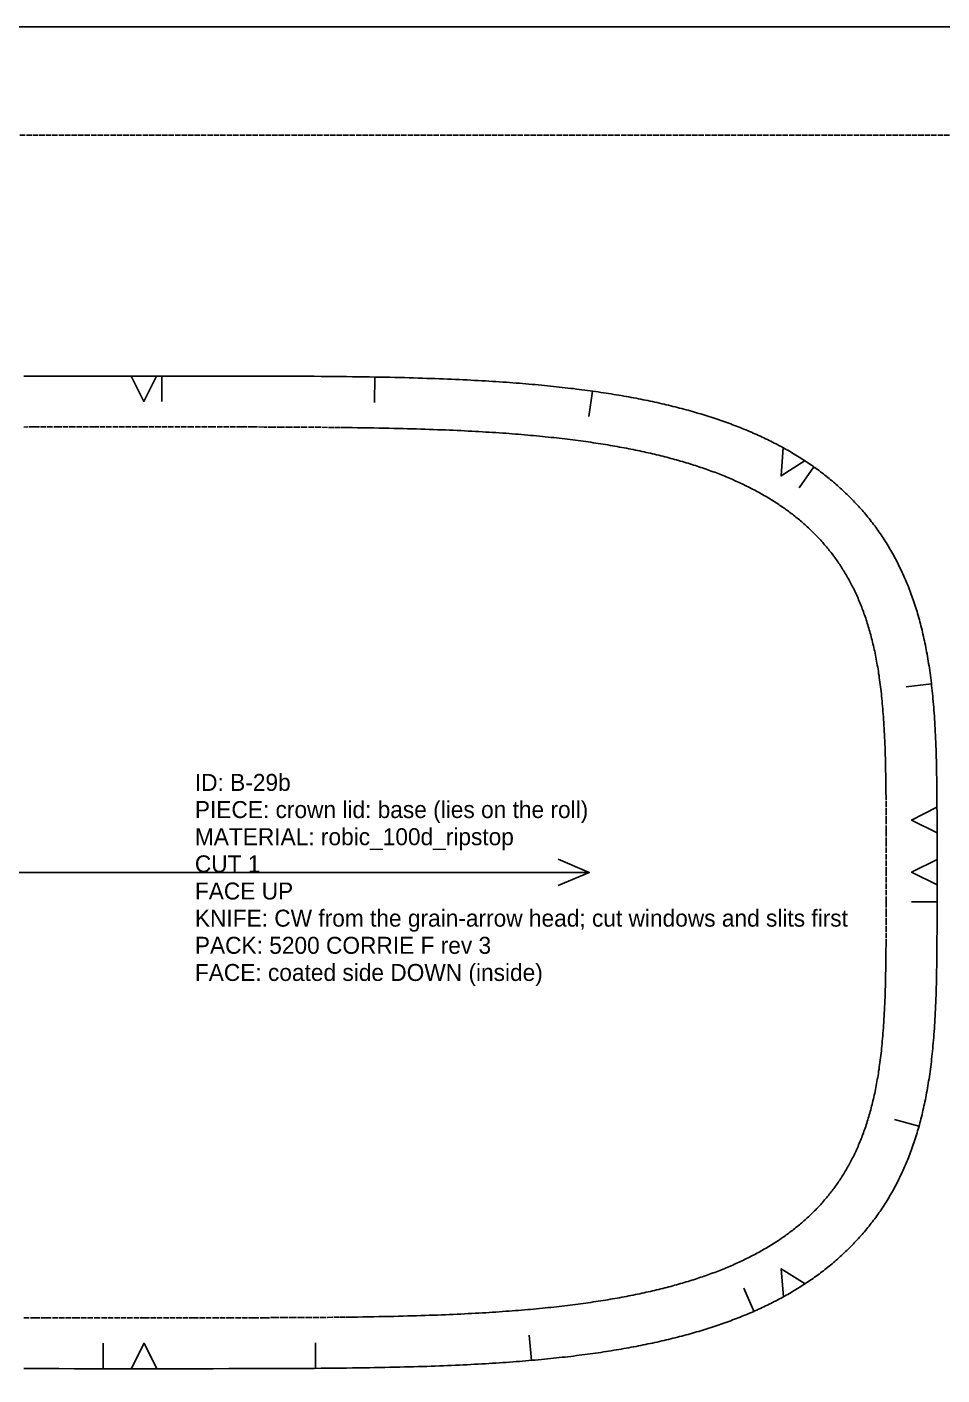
# Model space of a CAD drawing. Header units: millimetres. Extents: x 0 to 9408, y -22 to 1524.
# Drawn here: x 7510.4 to 7726.2, y 1206.2 to 1524 of the extents above; entities that cross this region are included whole.
import ezdxf

# ---------------------------------------------------------------- set-up
doc = ezdxf.new("R2010")
doc.units = ezdxf.units.MM
doc.linetypes.add('DASHED', pattern=[1.524, 1.27, -0.254])
for name, color, linetype in [('CUT', 7, 'Continuous'), ('GRAIN', 5, 'Continuous'), ('NOTCH', 1, 'Continuous'), ('SEW', 3, 'Continuous'), ('TEXT', 2, 'Continuous')]:
    doc.layers.add(name, color=color, linetype=linetype)

msp = doc.modelspace()

# ---------------------------------------------------------------- linework, layer by layer
at = {"layer": 'CUT'}
msp.add_lwpolyline([(7509.66, 1441.7), (7512.13, 1441.71), (7514.87, 1441.71), (7517.97, 1441.72), (7521.65, 1441.72), (7526.44, 1441.72), (7538, 1441.72), (7538, 1441.72), (7549.56, 1441.72), (7554.36, 1441.72), (7558.04, 1441.72), (7561.14, 1441.71), (7563.87, 1441.71), (7566.35, 1441.7), (7568.62, 1441.7), (7570.74, 1441.69), (7572.74, 1441.68), (7574.62, 1441.67), (7576.41, 1441.66), (7578.13, 1441.65), (7579.77, 1441.64), (7581.35, 1441.62), (7582.88, 1441.61), (7584.35, 1441.59), (7585.79, 1441.58), (7587.18, 1441.56), (7588.53, 1441.54), (7589.85, 1441.52), (7591.14, 1441.5), (7592.39, 1441.48), (7593.62, 1441.46), (7594.82, 1441.43), (7596, 1441.41), (7597.16, 1441.38), (7598.29, 1441.35), (7599.4, 1441.33), (7600.49, 1441.3), (7601.57, 1441.27), (7602.62, 1441.24), (7603.66, 1441.2), (7604.69, 1441.17), (7605.7, 1441.14), (7606.69, 1441.1), (7607.67, 1441.07), (7608.64, 1441.03), (7609.59, 1440.99), (7610.53, 1440.95), (7611.46, 1440.91), (7612.37, 1440.87), (7613.28, 1440.83), (7614.17, 1440.78), (7615.06, 1440.74), (7615.93, 1440.69), (7616.8, 1440.65), (7617.65, 1440.6), (7618.5, 1440.55), (7619.34, 1440.5), (7620.17, 1440.45), (7620.99, 1440.4), (7621.8, 1440.34), (7622.6, 1440.29), (7623.4, 1440.23), (7624.19, 1440.18), (7624.97, 1440.12), (7625.74, 1440.06), (7626.51, 1440), (7627.27, 1439.94), (7628.03, 1439.88), (7628.77, 1439.81), (7629.51, 1439.75), (7630.25, 1439.68), (7630.98, 1439.62), (7631.7, 1439.55), (7632.42, 1439.48), (7633.13, 1439.41), (7633.84, 1439.34), (7634.54, 1439.27), (7635.23, 1439.2), (7635.92, 1439.12), (7636.61, 1439.05), (7637.29, 1438.97), (7637.96, 1438.89), (7638.63, 1438.81), (7639.3, 1438.74), (7639.96, 1438.65), (7640.61, 1438.57), (7641.26, 1438.49), (7641.91, 1438.4), (7642.55, 1438.32), (7643.19, 1438.23), (7643.83, 1438.14), (7644.46, 1438.06), (7645.08, 1437.97), (7645.7, 1437.87), (7646.32, 1437.78), (7646.94, 1437.69), (7647.55, 1437.59), (7648.15, 1437.5), (7648.76, 1437.4), (7649.35, 1437.3), (7649.95, 1437.2), (7650.54, 1437.1), (7651.13, 1437), (7651.71, 1436.9), (7652.29, 1436.79), (7652.87, 1436.68), (7653.45, 1436.58), (7654.02, 1436.47), (7654.59, 1436.36), (7655.15, 1436.25), (7655.71, 1436.14), (7656.27, 1436.02), (7656.82, 1435.91), (7657.38, 1435.79), (7657.93, 1435.68), (7658.47, 1435.56), (7659.01, 1435.44), (7659.55, 1435.32), (7660.09, 1435.2), (7660.63, 1435.07), (7661.16, 1434.95), (7661.69, 1434.82), (7662.21, 1434.7), (7662.73, 1434.57), (7663.25, 1434.44), (7663.77, 1434.31), (7664.29, 1434.17), (7664.8, 1434.04), (7665.31, 1433.91), (7665.81, 1433.77), (7666.32, 1433.63), (7666.82, 1433.49), (7667.32, 1433.35), (7667.82, 1433.21), (7668.31, 1433.07), (7668.8, 1432.92), (7669.29, 1432.78), (7669.78, 1432.63), (7670.26, 1432.48), (7670.74, 1432.33), (7671.22, 1432.18), (7671.7, 1432.02), (7672.18, 1431.87), (7672.65, 1431.71), (7673.12, 1431.56), (7673.59, 1431.4), (7674.05, 1431.24), (7674.52, 1431.08), (7674.98, 1430.91), (7675.44, 1430.75), (7675.89, 1430.58), (7676.35, 1430.41), (7676.8, 1430.24), (7677.25, 1430.07), (7677.7, 1429.9), (7678.14, 1429.73), (7678.59, 1429.55), (7679.03, 1429.38), (7679.47, 1429.2), (7679.91, 1429.02), (7680.34, 1428.84), (7680.77, 1428.65), (7681.21, 1428.47), (7681.63, 1428.28), (7682.06, 1428.09), (7682.49, 1427.9), (7682.91, 1427.71), (7683.33, 1427.52), (7683.75, 1427.33), (7684.17, 1427.13), (7684.58, 1426.93), (7684.99, 1426.73), (7685.4, 1426.53), (7685.81, 1426.33), (7686.22, 1426.12), (7686.62, 1425.92), (7687.03, 1425.71), (7687.43, 1425.5), (7687.83, 1425.29), (7688.22, 1425.08), (7688.62, 1424.86), (7689.01, 1424.64), (7689.4, 1424.43), (7689.79, 1424.21), (7690.18, 1423.98), (7690.57, 1423.76), (7690.95, 1423.53), (7691.33, 1423.31), (7691.71, 1423.08), (7692.09, 1422.85), (7692.46, 1422.61), (7692.84, 1422.38), (7693.21, 1422.14), (7693.58, 1421.9), (7693.95, 1421.66), (7694.31, 1421.42), (7694.68, 1421.18), (7695.04, 1420.93), (7695.4, 1420.68), (7695.76, 1420.43), (7696.11, 1420.18), (7696.47, 1419.93), (7696.82, 1419.67), (7697.17, 1419.41), (7697.52, 1419.16), (7697.86, 1418.89), (7698.21, 1418.63), (7698.55, 1418.36), (7698.89, 1418.1), (7699.23, 1417.83), (7699.57, 1417.56), (7699.9, 1417.28), (7700.23, 1417.01), (7700.56, 1416.73), (7700.89, 1416.45), (7701.22, 1416.17), (7701.54, 1415.88), (7701.86, 1415.6), (7702.18, 1415.31), (7702.5, 1415.02), (7702.82, 1414.73), (7703.13, 1414.44), (7703.44, 1414.14), (7703.75, 1413.84), (7704.06, 1413.54), (7704.37, 1413.24), (7704.67, 1412.93), (7704.97, 1412.63), (7705.27, 1412.32), (7705.57, 1412.01), (7705.86, 1411.7), (7706.16, 1411.38), (7706.45, 1411.06), (7706.74, 1410.74), (7707.02, 1410.42), (7707.31, 1410.1), (7707.59, 1409.77), (7707.87, 1409.45), (7708.15, 1409.12), (7708.42, 1408.78), (7708.69, 1408.45), (7708.97, 1408.11), (7709.23, 1407.78), (7709.5, 1407.44), (7709.76, 1407.09), (7710.03, 1406.75), (7710.29, 1406.4), (7710.54, 1406.05), (7710.8, 1405.7), (7711.05, 1405.35), (7711.3, 1404.99), (7711.55, 1404.63), (7711.79, 1404.27), (7712.04, 1403.91), (7712.28, 1403.55), (7712.52, 1403.18), (7712.75, 1402.81), (7712.99, 1402.44), (7713.22, 1402.07), (7713.45, 1401.69), (7713.68, 1401.31), (7713.9, 1400.93), (7714.12, 1400.55), (7714.34, 1400.17), (7714.56, 1399.78), (7714.78, 1399.39), (7714.99, 1399), (7715.2, 1398.61), (7715.41, 1398.21), (7715.61, 1397.81), (7715.82, 1397.41), (7716.02, 1397.01), (7716.22, 1396.61), (7716.41, 1396.2), (7716.61, 1395.79), (7716.8, 1395.38), (7716.99, 1394.97), (7717.17, 1394.55), (7717.36, 1394.13), (7717.54, 1393.71), (7717.72, 1393.29), (7717.9, 1392.86), (7718.07, 1392.43), (7718.24, 1392), (7718.41, 1391.57), (7718.58, 1391.13), (7718.75, 1390.69), (7718.91, 1390.25), (7719.07, 1389.81), (7719.23, 1389.36), (7719.39, 1388.92), (7719.54, 1388.46), (7719.69, 1388.01), (7719.84, 1387.55), (7719.99, 1387.09), (7720.13, 1386.63), (7720.27, 1386.17), (7720.41, 1385.7), (7720.55, 1385.23), (7720.68, 1384.75), (7720.82, 1384.27), (7720.95, 1383.79), (7721.08, 1383.31), (7721.2, 1382.82), (7721.33, 1382.33), (7721.45, 1381.84), (7721.57, 1381.34), (7721.68, 1380.84), (7721.8, 1380.34), (7721.91, 1379.83), (7722.02, 1379.32), (7722.13, 1378.81), (7722.24, 1378.29), (7722.34, 1377.76), (7722.44, 1377.24), (7722.54, 1376.7), (7722.64, 1376.17), (7722.74, 1375.63), (7722.83, 1375.08), (7722.92, 1374.53), (7723.01, 1373.98), (7723.1, 1373.42), (7723.18, 1372.86), (7723.26, 1372.29), (7723.35, 1371.71), (7723.42, 1371.13), (7723.5, 1370.54), (7723.58, 1369.95), (7723.65, 1369.35), (7723.72, 1368.74), (7723.79, 1368.13), (7723.85, 1367.51), (7723.92, 1366.88), (7723.98, 1366.24), (7724.04, 1365.6), (7724.1, 1364.94), (7724.16, 1364.28), (7724.21, 1363.61), (7724.26, 1362.93), (7724.32, 1362.24), (7724.36, 1361.53), (7724.41, 1360.82), (7724.46, 1360.09), (7724.5, 1359.35), (7724.54, 1358.6), (7724.58, 1357.83), (7724.62, 1357.04), (7724.66, 1356.24), (7724.69, 1355.42), (7724.72, 1354.58), (7724.75, 1353.71), (7724.78, 1352.82), (7724.81, 1351.91), (7724.83, 1350.97), (7724.86, 1349.99), (7724.88, 1348.98), (7724.9, 1347.93), (7724.92, 1346.83), (7724.93, 1345.68), (7724.95, 1344.47), (7724.96, 1343.18), (7724.97, 1341.8), (7724.98, 1340.3), (7724.99, 1338.64), (7724.99, 1336.77), (7725, 1334.55), (7725, 1331.66), (7725, 1324.72), (7725, 1317.78), (7725, 1314.9), (7724.99, 1312.68), (7724.99, 1310.81), (7724.98, 1309.15), (7724.97, 1307.65), (7724.96, 1306.27), (7724.95, 1304.98), (7724.93, 1303.76), (7724.92, 1302.61), (7724.9, 1301.51), (7724.88, 1300.46), (7724.86, 1299.45), (7724.83, 1298.48), (7724.81, 1297.53), (7724.78, 1296.62), (7724.75, 1295.73), (7724.72, 1294.87), (7724.69, 1294.03), (7724.66, 1293.21), (7724.62, 1292.4), (7724.58, 1291.62), (7724.54, 1290.85), (7724.5, 1290.09), (7724.46, 1289.35), (7724.41, 1288.63), (7724.36, 1287.91), (7724.32, 1287.21), (7724.26, 1286.52), (7724.21, 1285.84), (7724.16, 1285.16), (7724.1, 1284.5), (7724.04, 1283.85), (7723.98, 1283.2), (7723.92, 1282.57), (7723.85, 1281.94), (7723.79, 1281.32), (7723.72, 1280.7), (7723.65, 1280.1), (7723.58, 1279.5), (7723.5, 1278.9), (7723.42, 1278.32), (7723.35, 1277.74), (7723.26, 1277.16), (7723.18, 1276.59), (7723.1, 1276.03), (7723.01, 1275.47), (7722.92, 1274.91), (7722.83, 1274.36), (7722.74, 1273.82), (7722.64, 1273.28), (7722.54, 1272.74), (7722.44, 1272.21), (7722.34, 1271.68), (7722.24, 1271.16), (7722.13, 1270.64), (7722.02, 1270.12), (7721.91, 1269.61), (7721.8, 1269.11), (7721.68, 1268.6), (7721.57, 1268.1), (7721.45, 1267.6), (7721.33, 1267.11), (7721.2, 1266.62), (7721.08, 1266.13), (7720.95, 1265.65), (7720.82, 1265.17), (7720.68, 1264.69), (7720.55, 1264.22), (7720.41, 1263.75), (7720.27, 1263.28), (7720.13, 1262.81), (7719.99, 1262.35), (7719.84, 1261.89), (7719.69, 1261.44), (7719.54, 1260.98), (7719.39, 1260.53), (7719.23, 1260.08), (7719.07, 1259.64), (7718.91, 1259.19), (7718.75, 1258.75), (7718.58, 1258.31), (7718.41, 1257.88), (7718.24, 1257.44), (7718.07, 1257.01), (7717.9, 1256.58), (7717.72, 1256.16), (7717.54, 1255.74), (7717.36, 1255.31), (7717.17, 1254.9), (7716.99, 1254.48), (7716.8, 1254.07), (7716.61, 1253.65), (7716.41, 1253.24), (7716.22, 1252.84), (7716.02, 1252.43), (7715.82, 1252.03), (7715.61, 1251.63), (7715.41, 1251.23), (7715.2, 1250.84), (7714.99, 1250.44), (7714.78, 1250.05), (7714.56, 1249.66), (7714.34, 1249.28), (7714.12, 1248.89), (7713.9, 1248.51), (7713.68, 1248.13), (7713.45, 1247.75), (7713.22, 1247.38), (7712.99, 1247.01), (7712.75, 1246.63), (7712.52, 1246.27), (7712.28, 1245.9), (7712.04, 1245.53), (7711.79, 1245.17), (7711.55, 1244.81), (7711.3, 1244.45), (7711.05, 1244.1), (7710.8, 1243.75), (7710.54, 1243.39), (7710.29, 1243.04), (7710.03, 1242.7), (7709.76, 1242.35), (7709.5, 1242.01), (7709.23, 1241.67), (7708.97, 1241.33), (7708.69, 1240.99), (7708.42, 1240.66), (7708.15, 1240.33), (7707.87, 1240), (7707.59, 1239.67), (7707.31, 1239.35), (7707.02, 1239.02), (7706.74, 1238.7), (7706.45, 1238.38), (7706.16, 1238.06), (7705.86, 1237.75), (7705.57, 1237.44), (7705.27, 1237.13), (7704.97, 1236.82), (7704.67, 1236.51), (7704.37, 1236.21), (7704.06, 1235.9), (7703.75, 1235.6), (7703.44, 1235.31), (7703.13, 1235.01), (7702.82, 1234.72), (7702.5, 1234.42), (7702.18, 1234.13), (7701.86, 1233.85), (7701.54, 1233.56), (7701.22, 1233.28), (7700.89, 1233), (7700.56, 1232.72), (7700.23, 1232.44), (7699.9, 1232.16), (7699.57, 1231.89), (7699.23, 1231.62), (7698.89, 1231.35), (7698.55, 1231.08), (7698.21, 1230.82), (7697.86, 1230.55), (7697.52, 1230.29), (7697.17, 1230.03), (7696.82, 1229.77), (7696.47, 1229.52), (7696.11, 1229.26), (7695.76, 1229.01), (7695.4, 1228.76), (7695.04, 1228.51), (7694.68, 1228.27), (7694.31, 1228.02), (7693.95, 1227.78), (7693.58, 1227.54), (7693.21, 1227.3), (7692.84, 1227.07), (7692.46, 1226.83), (7692.09, 1226.6), (7691.71, 1226.37), (7691.33, 1226.14), (7690.95, 1225.91), (7690.57, 1225.69), (7690.18, 1225.46), (7689.79, 1225.24), (7689.4, 1225.02), (7689.01, 1224.8), (7688.62, 1224.58), (7688.22, 1224.37), (7687.83, 1224.16), (7687.43, 1223.95), (7687.03, 1223.74), (7686.62, 1223.53), (7686.22, 1223.32), (7685.81, 1223.12), (7685.4, 1222.91), (7684.99, 1222.71), (7684.58, 1222.51), (7684.17, 1222.32), (7683.75, 1222.12), (7683.33, 1221.93), (7682.91, 1221.73), (7682.49, 1221.54), (7682.06, 1221.35), (7681.63, 1221.16), (7681.21, 1220.98), (7680.77, 1220.79), (7680.34, 1220.61), (7679.91, 1220.43), (7679.47, 1220.25), (7679.03, 1220.07), (7678.59, 1219.89), (7678.14, 1219.72), (7677.7, 1219.54), (7677.25, 1219.37), (7676.8, 1219.2), (7676.35, 1219.03), (7675.89, 1218.86), (7675.44, 1218.7), (7674.98, 1218.53), (7674.52, 1218.37), (7674.05, 1218.21), (7673.59, 1218.05), (7673.12, 1217.89), (7672.65, 1217.73), (7672.18, 1217.58), (7671.7, 1217.42), (7671.22, 1217.27), (7670.74, 1217.12), (7670.26, 1216.97), (7669.78, 1216.82), (7669.29, 1216.67), (7668.8, 1216.52), (7668.31, 1216.38), (7667.82, 1216.24), (7667.32, 1216.09), (7666.82, 1215.95), (7666.32, 1215.81), (7665.81, 1215.68), (7665.31, 1215.54), (7664.8, 1215.4), (7664.29, 1215.27), (7663.77, 1215.14), (7663.25, 1215.01), (7662.73, 1214.88), (7662.21, 1214.75), (7661.69, 1214.62), (7661.16, 1214.5), (7660.63, 1214.37), (7660.09, 1214.25), (7659.55, 1214.13), (7659.01, 1214.01), (7658.47, 1213.89), (7657.93, 1213.77), (7657.38, 1213.65), (7656.82, 1213.54), (7656.27, 1213.42), (7655.71, 1213.31), (7655.15, 1213.2), (7654.59, 1213.09), (7654.02, 1212.98), (7653.45, 1212.87), (7652.87, 1212.76), (7652.29, 1212.65), (7651.71, 1212.55), (7651.13, 1212.45), (7650.54, 1212.34), (7649.95, 1212.24), (7649.35, 1212.14), (7648.76, 1212.05), (7648.15, 1211.95), (7647.55, 1211.85), (7646.94, 1211.76), (7646.32, 1211.66), (7645.7, 1211.57), (7645.08, 1211.48), (7644.46, 1211.39), (7643.83, 1211.3), (7643.19, 1211.21), (7642.55, 1211.13), (7641.91, 1211.04), (7641.26, 1210.96), (7640.61, 1210.87), (7639.96, 1210.79), (7639.3, 1210.71), (7638.63, 1210.63), (7637.96, 1210.55), (7637.29, 1210.47), (7636.61, 1210.4), (7635.92, 1210.32), (7635.23, 1210.25), (7634.54, 1210.18), (7633.84, 1210.1), (7633.13, 1210.03), (7632.42, 1209.96), (7631.7, 1209.89), (7630.98, 1209.83), (7630.25, 1209.76), (7629.51, 1209.7), (7628.77, 1209.63), (7628.03, 1209.57), (7627.27, 1209.51), (7626.51, 1209.45), (7625.74, 1209.39), (7624.97, 1209.33), (7624.19, 1209.27), (7623.4, 1209.21), (7622.6, 1209.16), (7621.8, 1209.1), (7620.99, 1209.05), (7620.17, 1209), (7619.34, 1208.95), (7618.5, 1208.9), (7617.65, 1208.85), (7616.8, 1208.8), (7615.93, 1208.75), (7615.06, 1208.71), (7614.17, 1208.66), (7613.28, 1208.62), (7612.37, 1208.58), (7611.46, 1208.54), (7610.53, 1208.49), (7609.59, 1208.46), (7608.64, 1208.42), (7607.67, 1208.38), (7606.69, 1208.34), (7605.7, 1208.31), (7604.69, 1208.27), (7603.66, 1208.24), (7602.62, 1208.21), (7601.57, 1208.18), (7600.49, 1208.15), (7599.4, 1208.12), (7598.29, 1208.09), (7597.16, 1208.06), (7596, 1208.04), (7594.82, 1208.01), (7593.62, 1207.99), (7592.39, 1207.97), (7591.14, 1207.94), (7589.85, 1207.92), (7588.53, 1207.9), (7587.18, 1207.89), (7585.79, 1207.87), (7584.35, 1207.85), (7582.88, 1207.84), (7581.34, 1207.82), (7579.76, 1207.81), (7578.12, 1207.79), (7576.4, 1207.78), (7574.61, 1207.77), (7572.73, 1207.76), (7570.74, 1207.75), (7568.62, 1207.75), (7566.34, 1207.74), (7563.87, 1207.74), (7561.13, 1207.73), (7558.03, 1207.73), (7554.35, 1207.72), (7549.56, 1207.72), (7538, 1207.72), (7526.44, 1207.72), (7521.64, 1207.72), (7517.96, 1207.73), (7514.86, 1207.73), (7512.13, 1207.74), (7509.65, 1207.74)], dxfattribs=at)
at = {"layer": 'GRAIN'}
for points in [[(7635.63, 1321.61), (7643, 1324.72), (7635.63, 1327.84)], [(7433, 1324.72), (7643, 1324.72)]]:
    msp.add_lwpolyline(points, dxfattribs=at)
at = {"layer": 'NOTCH'}
for points in [[(7534.98, 1441.72), (7537.98, 1435.72), (7540.98, 1441.72)], [(7542.23, 1441.72), (7542.23, 1435.72)], [(7592.44, 1441.48), (7592.33, 1435.48)], [(7643.75, 1438.16), (7642.92, 1432.21)], [(7688.73, 1424.86), (7688.22, 1418.17), (7693.88, 1421.78)], [(7695.98, 1420.28), (7692.51, 1415.38)], [(7723.67, 1369.16), (7717.71, 1368.46)], [(7724.98, 1340.07), (7718.99, 1337.05), (7725, 1334.07)], [(7725, 1327.74), (7719, 1324.74), (7725, 1321.74)], [(7725, 1317.8), (7719, 1317.8)], [(7720.73, 1264.87), (7714.96, 1266.49)], [(7693.91, 1227.69), (7688.25, 1231.29), (7688.77, 1224.6)], [(7681.81, 1221.24), (7679.4, 1226.73)], [(7629.38, 1209.68), (7628.86, 1215.66)], [(7528.39, 1207.72), (7528.39, 1213.72)], [(7541.01, 1207.72), (7538.01, 1213.72), (7535.01, 1207.72)], [(7578.48, 1207.8), (7578.43, 1213.8)]]:
    msp.add_lwpolyline(points, dxfattribs=at)
at = {"layer": 'SEW', "linetype": 'DASHED'}
msp.add_lwpolyline([(7509.69, 1219.74), (7512.15, 1219.74), (7514.88, 1219.73), (7517.98, 1219.73), (7521.65, 1219.72), (7526.44, 1219.72), (7538, 1219.72), (7549.56, 1219.72), (7554.35, 1219.72), (7558.02, 1219.73), (7561.12, 1219.73), (7563.85, 1219.74), (7566.31, 1219.74), (7568.58, 1219.75), (7570.69, 1219.75), (7572.67, 1219.76), (7574.55, 1219.77), (7576.33, 1219.78), (7578.03, 1219.79), (7579.67, 1219.81), (7581.24, 1219.82), (7582.75, 1219.84), (7584.22, 1219.85), (7585.64, 1219.87), (7587.02, 1219.88), (7588.36, 1219.9), (7589.66, 1219.92), (7590.94, 1219.94), (7592.18, 1219.96), (7593.39, 1219.99), (7594.58, 1220.01), (7595.74, 1220.04), (7596.88, 1220.06), (7598, 1220.09), (7599.09, 1220.11), (7600.17, 1220.14), (7601.22, 1220.17), (7602.26, 1220.2), (7603.29, 1220.23), (7604.29, 1220.27), (7605.28, 1220.3), (7606.26, 1220.34), (7607.22, 1220.37), (7608.16, 1220.41), (7609.1, 1220.45), (7610.02, 1220.48), (7610.92, 1220.52), (7611.82, 1220.56), (7612.71, 1220.61), (7613.58, 1220.65), (7614.44, 1220.69), (7615.3, 1220.74), (7616.14, 1220.78), (7616.97, 1220.83), (7617.8, 1220.88), (7618.61, 1220.92), (7619.42, 1220.97), (7620.21, 1221.03), (7621, 1221.08), (7621.78, 1221.13), (7622.55, 1221.18), (7623.32, 1221.24), (7624.07, 1221.29), (7624.82, 1221.35), (7625.57, 1221.41), (7626.3, 1221.47), (7627.03, 1221.53), (7627.75, 1221.59), (7628.47, 1221.65), (7629.17, 1221.71), (7629.88, 1221.78), (7630.57, 1221.84), (7631.26, 1221.91), (7631.95, 1221.97), (7632.62, 1222.04), (7633.3, 1222.11), (7633.96, 1222.18), (7634.63, 1222.25), (7635.28, 1222.32), (7635.93, 1222.4), (7636.58, 1222.47), (7637.22, 1222.55), (7637.85, 1222.62), (7638.48, 1222.7), (7639.11, 1222.78), (7639.73, 1222.86), (7640.34, 1222.94), (7640.96, 1223.02), (7641.56, 1223.1), (7642.16, 1223.19), (7642.76, 1223.27), (7643.35, 1223.36), (7643.94, 1223.44), (7644.53, 1223.53), (7645.11, 1223.62), (7645.69, 1223.71), (7646.26, 1223.8), (7646.83, 1223.89), (7647.39, 1223.98), (7647.95, 1224.08), (7648.51, 1224.17), (7649.06, 1224.27), (7649.61, 1224.36), (7650.15, 1224.46), (7650.69, 1224.56), (7651.23, 1224.66), (7651.77, 1224.76), (7652.3, 1224.86), (7652.82, 1224.97), (7653.35, 1225.07), (7653.87, 1225.18), (7654.38, 1225.28), (7654.9, 1225.39), (7655.41, 1225.5), (7655.91, 1225.61), (7656.42, 1225.72), (7656.92, 1225.83), (7657.41, 1225.95), (7657.91, 1226.06), (7658.4, 1226.17), (7658.88, 1226.29), (7659.37, 1226.41), (7659.85, 1226.53), (7660.33, 1226.64), (7660.8, 1226.77), (7661.27, 1226.89), (7661.74, 1227.01), (7662.21, 1227.13), (7662.67, 1227.26), (7663.13, 1227.38), (7663.59, 1227.51), (7664.05, 1227.64), (7664.5, 1227.77), (7664.95, 1227.9), (7665.39, 1228.03), (7665.84, 1228.16), (7666.28, 1228.29), (7666.71, 1228.43), (7667.15, 1228.56), (7667.58, 1228.7), (7668.01, 1228.84), (7668.44, 1228.98), (7668.86, 1229.12), (7669.29, 1229.26), (7669.7, 1229.4), (7670.12, 1229.55), (7670.54, 1229.69), (7670.95, 1229.84), (7671.36, 1229.98), (7671.76, 1230.13), (7672.17, 1230.28), (7672.57, 1230.43), (7672.97, 1230.58), (7673.37, 1230.73), (7673.76, 1230.89), (7674.15, 1231.04), (7674.54, 1231.2), (7674.93, 1231.36), (7675.31, 1231.51), (7675.69, 1231.67), (7676.07, 1231.83), (7676.45, 1232), (7676.83, 1232.16), (7677.2, 1232.32), (7677.57, 1232.49), (7677.94, 1232.65), (7678.3, 1232.82), (7678.67, 1232.99), (7679.03, 1233.16), (7679.39, 1233.33), (7679.75, 1233.5), (7680.1, 1233.68), (7680.45, 1233.85), (7680.8, 1234.03), (7681.15, 1234.21), (7681.5, 1234.38), (7681.84, 1234.56), (7682.18, 1234.75), (7682.52, 1234.93), (7682.86, 1235.11), (7683.19, 1235.3), (7683.53, 1235.48), (7683.86, 1235.67), (7684.18, 1235.86), (7684.51, 1236.05), (7684.83, 1236.24), (7685.16, 1236.43), (7685.48, 1236.62), (7685.79, 1236.82), (7686.11, 1237.01), (7686.42, 1237.21), (7686.74, 1237.41), (7687.05, 1237.61), (7687.35, 1237.81), (7687.66, 1238.01), (7687.96, 1238.21), (7688.26, 1238.42), (7688.56, 1238.62), (7688.86, 1238.83), (7689.16, 1239.04), (7689.45, 1239.25), (7689.74, 1239.46), (7690.03, 1239.68), (7690.32, 1239.89), (7690.6, 1240.1), (7690.89, 1240.32), (7691.17, 1240.54), (7691.45, 1240.76), (7691.72, 1240.98), (7692, 1241.2), (7692.27, 1241.43), (7692.54, 1241.65), (7692.81, 1241.88), (7693.08, 1242.11), (7693.35, 1242.34), (7693.61, 1242.57), (7693.87, 1242.8), (7694.13, 1243.03), (7694.39, 1243.27), (7694.65, 1243.5), (7694.9, 1243.74), (7695.15, 1243.98), (7695.4, 1244.22), (7695.65, 1244.46), (7695.9, 1244.71), (7696.14, 1244.95), (7696.39, 1245.2), (7696.63, 1245.45), (7696.87, 1245.7), (7697.1, 1245.95), (7697.34, 1246.2), (7697.57, 1246.46), (7697.81, 1246.72), (7698.04, 1246.97), (7698.26, 1247.23), (7698.49, 1247.49), (7698.71, 1247.76), (7698.94, 1248.02), (7699.16, 1248.29), (7699.38, 1248.56), (7699.59, 1248.82), (7699.81, 1249.1), (7700.02, 1249.37), (7700.23, 1249.64), (7700.44, 1249.92), (7700.65, 1250.2), (7700.86, 1250.48), (7701.06, 1250.76), (7701.26, 1251.04), (7701.46, 1251.33), (7701.66, 1251.61), (7701.86, 1251.9), (7702.05, 1252.19), (7702.25, 1252.48), (7702.44, 1252.78), (7702.63, 1253.07), (7702.82, 1253.37), (7703, 1253.67), (7703.19, 1253.97), (7703.37, 1254.28), (7703.55, 1254.58), (7703.73, 1254.89), (7703.91, 1255.2), (7704.08, 1255.51), (7704.26, 1255.83), (7704.43, 1256.14), (7704.6, 1256.46), (7704.77, 1256.78), (7704.94, 1257.11), (7705.1, 1257.43), (7705.26, 1257.76), (7705.43, 1258.09), (7705.59, 1258.42), (7705.74, 1258.75), (7705.9, 1259.09), (7706.05, 1259.43), (7706.21, 1259.77), (7706.36, 1260.11), (7706.51, 1260.46), (7706.66, 1260.81), (7706.8, 1261.16), (7706.95, 1261.51), (7707.09, 1261.87), (7707.23, 1262.22), (7707.37, 1262.59), (7707.51, 1262.95), (7707.64, 1263.32), (7707.77, 1263.69), (7707.91, 1264.06), (7708.04, 1264.43), (7708.17, 1264.81), (7708.29, 1265.19), (7708.42, 1265.58), (7708.54, 1265.96), (7708.66, 1266.35), (7708.78, 1266.75), (7708.9, 1267.14), (7709.02, 1267.54), (7709.13, 1267.95), (7709.25, 1268.35), (7709.36, 1268.76), (7709.47, 1269.18), (7709.58, 1269.6), (7709.68, 1270.02), (7709.79, 1270.44), (7709.89, 1270.87), (7709.99, 1271.3), (7710.09, 1271.74), (7710.19, 1272.18), (7710.29, 1272.63), (7710.38, 1273.08), (7710.47, 1273.53), (7710.57, 1273.99), (7710.65, 1274.45), (7710.74, 1274.92), (7710.83, 1275.4), (7710.91, 1275.87), (7711, 1276.36), (7711.08, 1276.85), (7711.16, 1277.34), (7711.23, 1277.84), (7711.31, 1278.35), (7711.38, 1278.86), (7711.46, 1279.37), (7711.53, 1279.9), (7711.6, 1280.43), (7711.67, 1280.97), (7711.73, 1281.51), (7711.8, 1282.07), (7711.86, 1282.63), (7711.92, 1283.19), (7711.98, 1283.77), (7712.04, 1284.35), (7712.09, 1284.95), (7712.15, 1285.55), (7712.2, 1286.16), (7712.25, 1286.79), (7712.3, 1287.42), (7712.35, 1288.07), (7712.39, 1288.72), (7712.44, 1289.39), (7712.48, 1290.08), (7712.52, 1290.78), (7712.56, 1291.49), (7712.6, 1292.22), (7712.63, 1292.96), (7712.67, 1293.72), (7712.7, 1294.51), (7712.73, 1295.31), (7712.76, 1296.14), (7712.79, 1296.99), (7712.81, 1297.87), (7712.84, 1298.78), (7712.86, 1299.72), (7712.88, 1300.7), (7712.9, 1301.72), (7712.92, 1302.79), (7712.93, 1303.92), (7712.95, 1305.11), (7712.96, 1306.37), (7712.97, 1307.73), (7712.98, 1309.21), (7712.99, 1310.85), (7712.99, 1312.71), (7713, 1314.91), (7713, 1317.79), (7713, 1324.72), (7713, 1331.66), (7713, 1334.53), (7712.99, 1336.74), (7712.99, 1338.59), (7712.98, 1340.23), (7712.97, 1341.71), (7712.96, 1343.07), (7712.95, 1344.34), (7712.93, 1345.53), (7712.92, 1346.65), (7712.9, 1347.72), (7712.88, 1348.74), (7712.86, 1349.72), (7712.84, 1350.67), (7712.81, 1351.58), (7712.79, 1352.45), (7712.76, 1353.31), (7712.73, 1354.13), (7712.7, 1354.94), (7712.67, 1355.72), (7712.63, 1356.48), (7712.6, 1357.23), (7712.56, 1357.96), (7712.52, 1358.67), (7712.48, 1359.37), (7712.44, 1360.05), (7712.39, 1360.72), (7712.35, 1361.38), (7712.3, 1362.02), (7712.25, 1362.66), (7712.2, 1363.28), (7712.15, 1363.89), (7712.09, 1364.5), (7712.04, 1365.09), (7711.98, 1365.68), (7711.92, 1366.25), (7711.86, 1366.82), (7711.8, 1367.38), (7711.73, 1367.93), (7711.67, 1368.48), (7711.6, 1369.02), (7711.53, 1369.55), (7711.46, 1370.07), (7711.38, 1370.59), (7711.31, 1371.1), (7711.23, 1371.61), (7711.16, 1372.11), (7711.08, 1372.6), (7711, 1373.09), (7710.91, 1373.57), (7710.83, 1374.05), (7710.74, 1374.52), (7710.65, 1374.99), (7710.57, 1375.45), (7710.47, 1375.91), (7710.38, 1376.37), (7710.29, 1376.82), (7710.19, 1377.26), (7710.09, 1377.7), (7709.99, 1378.14), (7709.89, 1378.57), (7709.79, 1379), (7709.68, 1379.43), (7709.58, 1379.85), (7709.47, 1380.27), (7709.36, 1380.68), (7709.25, 1381.09), (7709.13, 1381.5), (7709.02, 1381.9), (7708.9, 1382.3), (7708.78, 1382.7), (7708.66, 1383.09), (7708.54, 1383.48), (7708.42, 1383.87), (7708.29, 1384.25), (7708.17, 1384.63), (7708.04, 1385.01), (7707.91, 1385.39), (7707.77, 1385.76), (7707.64, 1386.13), (7707.51, 1386.5), (7707.37, 1386.86), (7707.23, 1387.22), (7707.09, 1387.58), (7706.95, 1387.94), (7706.8, 1388.29), (7706.66, 1388.64), (7706.51, 1388.99), (7706.36, 1389.33), (7706.21, 1389.68), (7706.05, 1390.02), (7705.9, 1390.36), (7705.74, 1390.69), (7705.59, 1391.03), (7705.43, 1391.36), (7705.26, 1391.69), (7705.1, 1392.01), (7704.94, 1392.34), (7704.77, 1392.66), (7704.6, 1392.98), (7704.43, 1393.3), (7704.26, 1393.62), (7704.08, 1393.93), (7703.91, 1394.24), (7703.73, 1394.55), (7703.55, 1394.86), (7703.37, 1395.17), (7703.19, 1395.47), (7703, 1395.77), (7702.82, 1396.07), (7702.63, 1396.37), (7702.44, 1396.67), (7702.25, 1396.96), (7702.05, 1397.25), (7701.86, 1397.54), (7701.66, 1397.83), (7701.46, 1398.12), (7701.26, 1398.4), (7701.06, 1398.69), (7700.86, 1398.97), (7700.65, 1399.25), (7700.44, 1399.53), (7700.23, 1399.8), (7700.02, 1400.08), (7699.81, 1400.35), (7699.59, 1400.62), (7699.38, 1400.89), (7699.16, 1401.16), (7698.94, 1401.42), (7698.71, 1401.69), (7698.49, 1401.95), (7698.26, 1402.21), (7698.04, 1402.47), (7697.81, 1402.73), (7697.57, 1402.99), (7697.34, 1403.24), (7697.1, 1403.49), (7696.87, 1403.75), (7696.63, 1404), (7696.39, 1404.24), (7696.14, 1404.49), (7695.9, 1404.74), (7695.65, 1404.98), (7695.4, 1405.22), (7695.15, 1405.46), (7694.9, 1405.7), (7694.65, 1405.94), (7694.39, 1406.18), (7694.13, 1406.41), (7693.87, 1406.65), (7693.61, 1406.88), (7693.35, 1407.11), (7693.08, 1407.34), (7692.81, 1407.57), (7692.54, 1407.79), (7692.27, 1408.02), (7692, 1408.24), (7691.72, 1408.46), (7691.45, 1408.69), (7691.17, 1408.91), (7690.89, 1409.12), (7690.6, 1409.34), (7690.32, 1409.56), (7690.03, 1409.77), (7689.74, 1409.98), (7689.45, 1410.19), (7689.16, 1410.4), (7688.86, 1410.61), (7688.56, 1410.82), (7688.26, 1411.03), (7687.96, 1411.23), (7687.66, 1411.44), (7687.35, 1411.64), (7687.05, 1411.84), (7686.74, 1412.04), (7686.42, 1412.24), (7686.11, 1412.43), (7685.79, 1412.63), (7685.48, 1412.82), (7685.16, 1413.02), (7684.83, 1413.21), (7684.51, 1413.4), (7684.18, 1413.59), (7683.86, 1413.78), (7683.53, 1413.96), (7683.19, 1414.15), (7682.86, 1414.33), (7682.52, 1414.52), (7682.18, 1414.7), (7681.84, 1414.88), (7681.5, 1415.06), (7681.15, 1415.24), (7680.8, 1415.42), (7680.45, 1415.59), (7680.1, 1415.77), (7679.75, 1415.94), (7679.39, 1416.11), (7679.03, 1416.28), (7678.67, 1416.45), (7678.3, 1416.62), (7677.94, 1416.79), (7677.57, 1416.96), (7677.2, 1417.12), (7676.83, 1417.29), (7676.45, 1417.45), (7676.07, 1417.61), (7675.69, 1417.77), (7675.31, 1417.93), (7674.93, 1418.09), (7674.54, 1418.25), (7674.15, 1418.4), (7673.76, 1418.56), (7673.37, 1418.71), (7672.97, 1418.86), (7672.57, 1419.02), (7672.17, 1419.17), (7671.76, 1419.31), (7671.36, 1419.46), (7670.95, 1419.61), (7670.54, 1419.76), (7670.12, 1419.9), (7669.7, 1420.04), (7669.29, 1420.19), (7668.86, 1420.33), (7668.44, 1420.47), (7668.01, 1420.61), (7667.58, 1420.74), (7667.15, 1420.88), (7666.71, 1421.02), (7666.28, 1421.15), (7665.84, 1421.28), (7665.39, 1421.42), (7664.95, 1421.55), (7664.5, 1421.68), (7664.05, 1421.81), (7663.59, 1421.94), (7663.13, 1422.06), (7662.67, 1422.19), (7662.21, 1422.31), (7661.74, 1422.44), (7661.27, 1422.56), (7660.8, 1422.68), (7660.33, 1422.8), (7659.85, 1422.92), (7659.37, 1423.04), (7658.88, 1423.16), (7658.4, 1423.27), (7657.91, 1423.39), (7657.41, 1423.5), (7656.92, 1423.61), (7656.42, 1423.72), (7655.91, 1423.84), (7655.41, 1423.95), (7654.9, 1424.05), (7654.38, 1424.16), (7653.87, 1424.27), (7653.35, 1424.37), (7652.82, 1424.48), (7652.3, 1424.58), (7651.77, 1424.68), (7651.23, 1424.78), (7650.69, 1424.88), (7650.15, 1424.98), (7649.61, 1425.08), (7649.06, 1425.18), (7648.51, 1425.27), (7647.95, 1425.37), (7647.39, 1425.46), (7646.83, 1425.56), (7646.26, 1425.65), (7645.69, 1425.74), (7645.11, 1425.83), (7644.53, 1425.92), (7643.94, 1426), (7643.35, 1426.09), (7642.76, 1426.18), (7642.16, 1426.26), (7641.56, 1426.34), (7640.96, 1426.43), (7640.34, 1426.51), (7639.73, 1426.59), (7639.11, 1426.67), (7638.48, 1426.75), (7637.85, 1426.82), (7637.22, 1426.9), (7636.58, 1426.97), (7635.93, 1427.05), (7635.28, 1427.12), (7634.63, 1427.19), (7633.96, 1427.26), (7633.3, 1427.33), (7632.62, 1427.4), (7631.95, 1427.47), (7631.26, 1427.54), (7630.57, 1427.6), (7629.88, 1427.67), (7629.17, 1427.73), (7628.47, 1427.8), (7627.75, 1427.86), (7627.03, 1427.92), (7626.3, 1427.98), (7625.57, 1428.04), (7624.82, 1428.09), (7624.07, 1428.15), (7623.32, 1428.21), (7622.55, 1428.26), (7621.78, 1428.32), (7621, 1428.37), (7620.21, 1428.42), (7619.42, 1428.47), (7618.61, 1428.52), (7617.8, 1428.57), (7616.97, 1428.62), (7616.14, 1428.66), (7615.3, 1428.71), (7614.44, 1428.75), (7613.58, 1428.8), (7612.71, 1428.84), (7611.82, 1428.88), (7610.92, 1428.92), (7610.02, 1428.96), (7609.1, 1429), (7608.16, 1429.04), (7607.22, 1429.07), (7606.26, 1429.11), (7605.28, 1429.14), (7604.29, 1429.18), (7603.29, 1429.21), (7602.26, 1429.24), (7601.22, 1429.27), (7600.17, 1429.3), (7599.09, 1429.33), (7598, 1429.36), (7596.88, 1429.38), (7595.74, 1429.41), (7594.58, 1429.43), (7593.39, 1429.46), (7592.18, 1429.48), (7590.94, 1429.5), (7589.66, 1429.52), (7588.36, 1429.54), (7587.02, 1429.56), (7585.64, 1429.58), (7584.22, 1429.59), (7582.75, 1429.61), (7581.24, 1429.62), (7579.67, 1429.64), (7578.03, 1429.65), (7576.33, 1429.66), (7574.55, 1429.67), (7572.67, 1429.68), (7570.69, 1429.69), (7568.58, 1429.7), (7566.31, 1429.7), (7563.85, 1429.71), (7561.12, 1429.71), (7558.02, 1429.72), (7554.35, 1429.72), (7549.56, 1429.72), (7538, 1429.72), (7538, 1429.72), (7526.44, 1429.72), (7521.65, 1429.72), (7517.98, 1429.72), (7514.88, 1429.71), (7512.15, 1429.71), (7509.69, 1429.7)], dxfattribs=at)
at = {"layer": 'TEXT', "linetype": 'DASHED'}
msp.add_line((0, 1498.5), (9305, 1498.5), dxfattribs=at)
at = {"layer": 'TEXT'}
msp.add_lwpolyline([(0, 0), (9305, 0), (9305, 1524), (0, 1524)], close=True, dxfattribs=at)

# ---------------------------------------------------------------- texts
for s, p in [('ID: B-29b', (7550, 1343.92)), ('PIECE: crown lid: base (lies on the roll)', (7550, 1337.52)), ('MATERIAL: robic_100d_ripstop', (7550, 1331.12)), ('CUT 1', (7550, 1324.72)), ('FACE UP', (7550, 1318.32)), ('KNIFE: CW from the grain-arrow head; cut windows and slits first', (7550, 1311.92)), ('PACK: 5200 CORRIE F rev 3', (7550, 1305.52)), ('FACE: coated side DOWN (inside)', (7550, 1299.12))]:
    msp.add_text(s, height=4, dxfattribs=at).set_placement(p)

doc.saveas('drawing.dxf')
